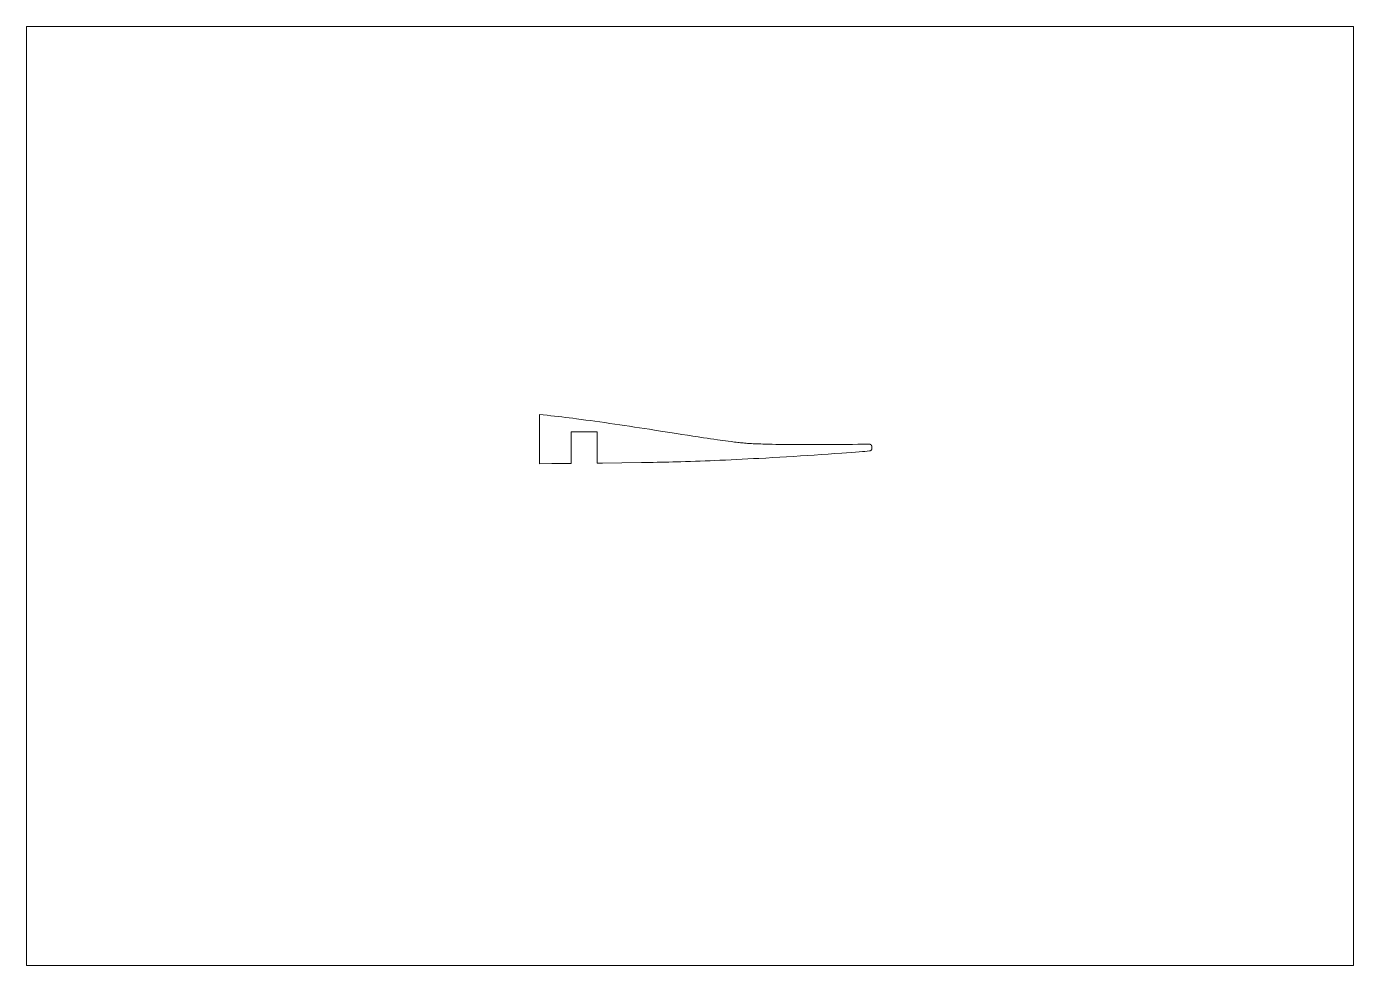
# Paper-space layout 'Sheet' of a CAD drawing. Header units: millimetres. Extents: x 0 to 420, y 0 to 297.
# The model-space entities are those that its viewports show. They can reach past a viewport. Long polylines and large blocks are cut down to what shows.
import ezdxf

# ---------------------------------------------------------------- set-up
doc = ezdxf.new("R2010")
doc.units = ezdxf.units.MM
doc.layers.add('Geometries', color=7, linetype='Continuous')

msp = doc.modelspace()

# ---------------------------------------------------------------- linework, layer by layer
at = {"layer": 'Geometries', "linetype": 'Continuous', "lineweight": 13}
for p, q in [((162.4, 174.3), (162.4, 158.7)), ((172.38, 168.76), (180.58, 168.76)), ((172.38, 158.81), (172.38, 168.76)), ((180.58, 168.76), (180.58, 158.91))]:
    msp.add_line(p, q, dxfattribs=at)
at = {"layer": 'Geometries', "linetype": 'Continuous', "lineweight": 13, "flags": 128}
for points in [[(266.65, 164.92), (264.9, 164.89), (263.15, 164.86), (261.4, 164.84), (259.65, 164.82), (257.9, 164.8), (256.15, 164.78), (254.4, 164.77), (252.65, 164.76), (250.9, 164.75), (249.15, 164.75), (247.69, 164.74), (246.23, 164.75), (244.78, 164.75), (243.32, 164.76), (241.86, 164.77), (240.4, 164.78), (239.31, 164.79), (238.21, 164.81), (237.12, 164.83), (236.02, 164.85), (235.29, 164.87), (234.56, 164.88), (233.83, 164.9), (233.1, 164.93), (232.37, 164.95), (231.64, 164.98), (231.1, 165), (230.56, 165.02), (230.01, 165.05), (229.47, 165.08), (229.04, 165.1), (228.6, 165.13), (228.17, 165.16), (227.74, 165.19), (227.3, 165.23), (226.87, 165.27), (226.44, 165.31), (226, 165.35), (225.57, 165.4), (225.14, 165.44), (224.6, 165.51), (224.06, 165.57), (223.52, 165.64), (222.98, 165.7), (222.12, 165.81), (221.26, 165.93), (220.39, 166.05), (219.53, 166.17), (218.67, 166.29), (217.58, 166.45), (216.49, 166.61), (215.41, 166.77), (214.32, 166.94), (212.6, 167.2), (210.88, 167.46), (209.16, 167.73), (207.44, 168), (205.73, 168.27), (203.58, 168.6), (201.43, 168.94), (199.28, 169.27), (197.13, 169.61), (195.57, 169.85), (194.01, 170.09), (192.45, 170.32), (190.88, 170.56), (189.32, 170.79), (187.76, 171.02), (186.19, 171.25), (184.63, 171.48), (183.06, 171.7), (181.5, 171.92), (179.93, 172.14), (178.47, 172.34), (177.01, 172.53), (175.55, 172.73), (174.09, 172.92), (172.93, 173.07), (171.76, 173.21), (170.59, 173.36), (169.42, 173.5), (168.25, 173.64), (167.08, 173.78), (165.91, 173.91), (164.74, 174.05), (163.57, 174.18), (162.4, 174.3)], [(267.6, 163.62), (267.6, 163.78), (267.6, 163.93), (267.6, 163.98), (267.6, 164.03), (267.59, 164.05), (267.59, 164.08), (267.58, 164.13), (267.57, 164.18), (267.56, 164.23), (267.54, 164.28), (267.53, 164.33), (267.51, 164.37), (267.48, 164.42), (267.46, 164.47), (267.43, 164.51), (267.4, 164.56), (267.37, 164.6), (267.33, 164.64), (267.29, 164.67), (267.25, 164.71), (267.21, 164.74), (267.17, 164.77), (267.12, 164.8), (267.08, 164.82), (267.03, 164.84), (266.98, 164.86), (266.93, 164.88), (266.88, 164.89), (266.83, 164.9), (266.79, 164.91), (266.74, 164.91), (266.7, 164.92), (266.65, 164.92)], [(180.58, 158.91), (182.27, 158.93), (188.47, 159.01), (194.66, 159.08), (195.9, 159.1), (197.14, 159.11), (198.38, 159.13), (199.62, 159.15), (200.86, 159.17), (202.1, 159.2), (203.34, 159.23), (204.58, 159.26), (205.82, 159.29), (207.06, 159.32), (208.61, 159.37), (210.15, 159.42), (211.7, 159.48), (213.25, 159.53), (214.8, 159.59), (216.35, 159.65), (217.89, 159.72), (219.44, 159.79), (221.21, 159.87), (222.98, 159.95), (224.75, 160.03), (226.52, 160.12), (228.29, 160.21), (230.06, 160.31), (231.83, 160.4), (234.02, 160.52), (236.21, 160.65), (238.39, 160.78), (240.58, 160.91), (242.77, 161.04), (244.95, 161.18), (247.14, 161.32), (249.32, 161.46), (251.51, 161.61), (253.69, 161.76), (255.88, 161.91), (258.06, 162.07), (259.52, 162.17), (260.98, 162.28), (262.43, 162.39), (263.53, 162.47), (264.62, 162.56), (265.35, 162.62), (266.07, 162.68), (266.8, 162.74)], [(266.8, 162.74), (266.89, 162.76), (266.94, 162.78), (266.98, 162.79), (267.04, 162.81), (267.09, 162.83), (267.14, 162.86), (267.18, 162.88), (267.22, 162.9), (267.26, 162.93), (267.3, 162.95), (267.33, 162.97), (267.36, 163), (267.38, 163.02), (267.41, 163.05), (267.43, 163.07), (267.46, 163.1), (267.48, 163.13), (267.5, 163.17), (267.52, 163.2), (267.53, 163.23), (267.55, 163.27), (267.56, 163.3), (267.57, 163.34), (267.58, 163.38), (267.59, 163.41), (267.59, 163.45), (267.6, 163.5), (267.6, 163.54), (267.6, 163.58), (267.6, 163.62)], [(162.4, 158.7), (166.29, 158.74), (172.38, 158.81)]]:
    msp.add_lwpolyline(points, dxfattribs=at)

psp = doc.layouts.new('Sheet')

# ---------------------------------------------------------------- viewports
at = {"layer": '0'}
psp.add_viewport(center=(210, 148.5), size=(420, 297), view_center_point=(210, 148.5), view_height=297, dxfattribs=at)

doc.saveas('drawing.dxf')
